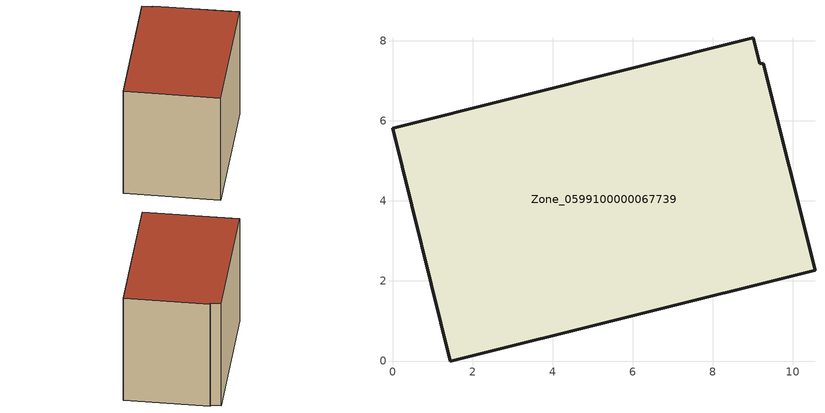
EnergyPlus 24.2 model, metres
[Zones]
Zone_0599100000067739
 floor ground (C_G): 9.02,8.07 9.18,7.43 9.26,7.44 10.55,2.27 1.45,0 0,5.82 z0
 wall outside (C_F): 1.45,0 10.55,2.27 9.26,7.44 9.18,7.43 9.02,8.07 0,5.82 1.45,0 z0:7.51
 roof outside (C_R): 9.18,7.43 9.02,8.07 0,5.82 1.45,0 10.55,2.27 9.26,7.44 z7.51
[BUILDING]
Pand.0599100000067739: North Axis=0; Terrain=City; Loads Convergence Tolerance Value=0.04; Temperature Convergence Tolerance Value=0.4; Solar Distribution=FullExterior; Maximum Number of Warmup Days=25; Minimum Number of Warmup Days=1
[Site:Location]
Rotterdam.The.Hague.AP_ZH_NLD Design_Conditions: Latitude=51.96; Longitude=4.45; Time Zone=1; Elevation=-4.5
[SITE:GROUNDTEMPERATURE:BUILDINGSURFACE]
18, 18, 18, 18, 18, 18, 18, 18, 18, 18, 18, 18
[MATERIAL] Thermal Absorptance=0.9; Solar Absorptance=0.7; Visible Absorptance=0.7
Name | Roughness | Thickness | Conductivity | Density | Specific Heat
G.TI.1965-1974 | MediumSmooth | 0.15 | 0.882353 | 540 | 1210
F.TI.1965-1974 | Rough | 0.3 | 0.697674 | 1920 | 840
R.TI.1965-1974 | MediumRough | 0.2 | 0.232558 | 1500 | 1000
[CONSTRUCTION]
C_G: G.TI.1965-1974
C_F: F.TI.1965-1974
C_R: R.TI.1965-1974
[ZONE]
Zone_0599100000067739: Type=1; Multiplier=1; Ceiling Height=Autocalculate; Volume=Autocalculate; Floor Area=autocalculate; Part of Total Floor Area=Yes
[ZONEINFILTRATION:DESIGNFLOWRATE]
Infil_Zone_0599100000067739: Zone or ZoneList or Space or SpaceList=Zone_0599100000067739; Schedule=AlwaysOn; Design Flow Rate Calculation Method=Flow/Area; Flow Rate per Floor Area=0.003; Constant Term Coefficient=1; Temperature Term Coefficient=0; Velocity Term Coefficient=0; Velocity Squared Term Coefficient=0
[HVACTEMPLATE:ZONE:IDEALLOADSAIRSYSTEM]
Zone_0599100000067739: Maximum Heating Supply Air Temperature=50; Minimum Cooling Supply Air Temperature=13; Maximum Heating Supply Air Humidity Ratio=0.0156; Minimum Cooling Supply Air Humidity Ratio=0.0077; Heating Limit=NoLimit; Cooling Limit=NoLimit; Dehumidification Control Type=ConstantSensibleHeatRatio; Cooling Sensible Heat Ratio=0.7; Dehumidification Setpoint=60; Humidification Control Type=None; Humidification Setpoint=30; Outdoor Air Method=None; Outdoor Air Flow Rate per Person=0.00944; Outdoor Air Flow Rate per Zone Floor Area=0; Outdoor Air Flow Rate per Zone=0; Demand Controlled Ventilation Type=None; Outdoor Air Economizer Type=NoEconomizer; Heat Recovery Type=None; Sensible Heat Recovery Effectiveness=0.7; Latent Heat Recovery Effectiveness=0.65
[ZONECONTROL:THERMOSTAT]
ThermostatControl_Zone_0599100000067739: Zone or ZoneList=Zone_0599100000067739; Control Type Schedule=DualSetpointControlType; Control 1=Thermostat_Zone_0599100000067739; Temperature Difference Between Cutout And Setpoint=0
[THERMOSTATSETPOINT:DUALSETPOINT]
Thermostat_Zone_0599100000067739: Heating Setpoint Temperature Schedule=HeatingSetpoint_Zone_0599100000067739; Cooling Setpoint Temperature Schedule=CoolingSetpoint_Zone_0599100000067739
[SCHEDULE:COMPACT]
HeatingSetpoint_Zone_0599100000067739: Through: 12/31, For: AllDays, Until: 24:00, 21
CoolingSetpoint_Zone_0599100000067739: Through: 12/31, For: AllDays, Until: 24:00, 24
DualSetpointControlType: Through: 12/31, For: AllDays, Until: 24:00, 4
AlwaysOn: Through: 12/31, For: AllDays, Until: 24:00, 1
